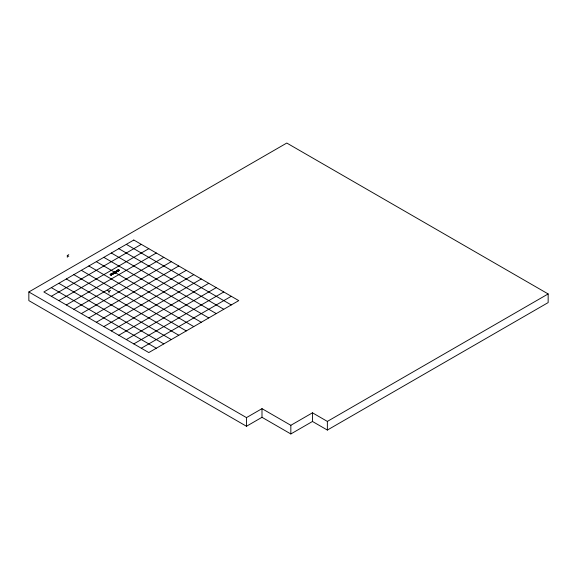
<?xml version="1.0" encoding="UTF-8"?>
<svg xmlns="http://www.w3.org/2000/svg" width="577" height="577" viewBox="0 0 577 577"><rect width="100%" height="100%" fill="white"/><g stroke="black" fill="none" stroke-linecap="round" stroke-linejoin="round"><path stroke-width="0.87" d="M114.253 272.907C114.412 271.01 116.302 273.585 114.087 272.387A0.815 0.469 0 0 1 115.479 272.82M114.455 272.986C116.359 273.534 114.585 271.817 115.018 272.488C115.768 272.979 113.344 273.015 114.715 272.113M115.386 273.13L114.095 273.166L114.953 272.64M114.794 272.755L114.527 272.344L114.888 272.712M114.542 272.575L114.931 272.38M114.708 272.625L114.304 272.755M67.3 257.27L67.3 255.539L68.8 254.673M28.85 291.962L286.783 143.046L548.15 293.938L548.15 302.593L327.361 430.06L312.474 421.47L290.837 433.954L261.994 417.301L246.48 426.259L28.85 300.61L28.85 291.962L246.48 417.611L261.994 408.653L290.837 425.307L312.474 412.815L327.361 421.412L548.15 293.938M51.339 296.289L141.307 244.352M58.84 300.617L148.801 248.68M111.282 274.94L110.38 274.226L112.176 273.188L113.078 273.88L112.176 273.188M116.403 270.974L118.177 269.726L119.345 270.317L110.979 275.114L110.113 274.681L118.48 269.776L119.345 270.267M114.787 272.308L116.121 271.428M110.38 274.226L111.282 274.746L113.078 273.707M116.381 270.938C117.181 272.113 120.405 270.187 118.177 269.726M119.345 270.332L110.979 275.164L110.113 274.63M66.333 304.945L156.302 253.007M73.834 309.279L163.796 257.335M107.51 290.397L109.01 291.262L110.51 290.397M81.328 313.607L171.297 261.662M88.829 317.934L178.791 265.99M96.323 322.262L186.284 270.317M103.817 326.589L193.785 274.652M111.318 330.917L201.279 278.979M118.812 335.244L208.78 283.307M126.313 339.572L216.274 287.635M133.806 343.906L223.775 291.962M141.307 348.234L231.269 296.289M126.313 244.352L231.269 304.945M118.812 248.68L223.775 309.279M111.318 253.007L216.274 313.607M103.817 257.335L208.78 317.934M116.381 270.764L117.275 271.284M96.323 261.662L201.279 322.262M112.176 273.361L113.078 273.88M110.38 274.4L111.282 274.746M88.829 265.99L193.785 326.589M67.3 255.539L68.8 256.404M81.328 270.317L186.284 330.917M73.834 274.652L178.791 335.244M66.333 278.979L171.297 339.572M58.84 283.307L163.796 343.906M51.339 287.635L156.302 348.234M327.361 421.412L327.361 430.06M312.474 412.815L312.474 421.47M290.837 425.307L290.837 433.954M261.994 408.653L261.994 417.301M246.48 417.611L246.48 426.259M109.01 291.262L109.01 292.993M114.066 272.654A0.815 0.469 0 0 1 115.479 273.109M133.806 240.025L43.845 291.962L148.801 352.561L238.77 300.617L133.806 240.025"/></g></svg>
